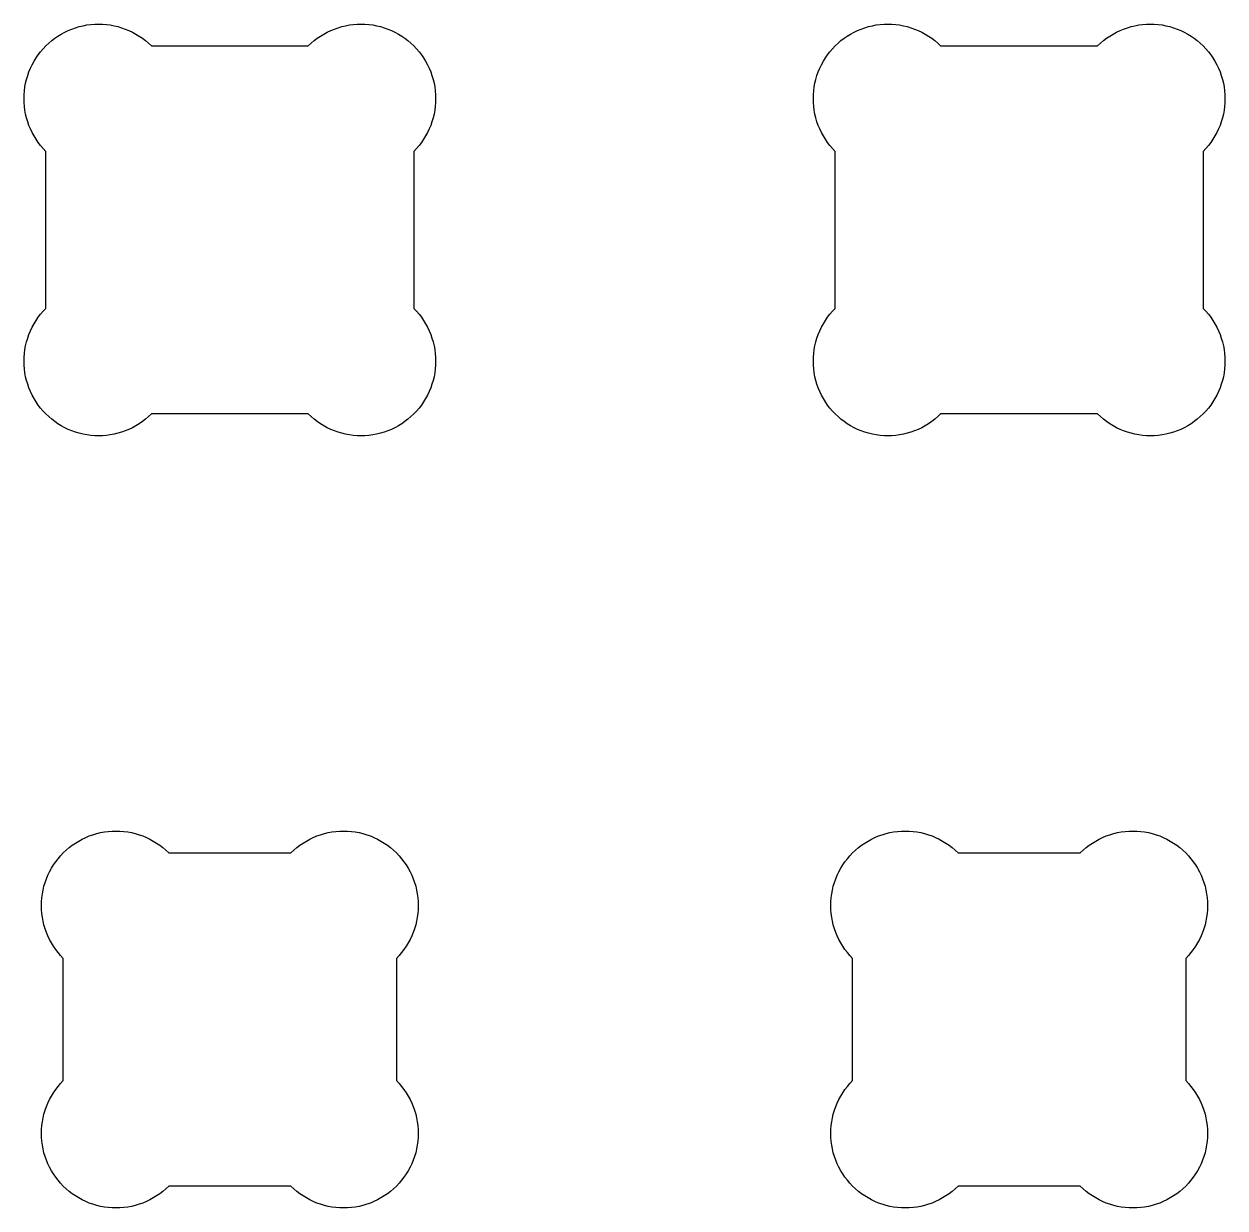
# Model space of a CAD drawing. Header units: metres. Extents: x 0 to 406, y 0 to 165.
# Drawn here: x 52.05 to 100.35, y 74.97 to 122.58 of the extents above; entities that cross this region are included whole.
import ezdxf

# ---------------------------------------------------------------- set-up
doc = ezdxf.new("R2010")
doc.units = ezdxf.units.M

msp = doc.modelspace()

# ---------------------------------------------------------------- linework, layer by layer
for p, q in [((53.5463, 122.177), (53.6843, 122.252)), ((53.6843, 122.252), (53.8261, 122.319)), ((53.8261, 122.319), (53.9712, 122.379)), ((53.9712, 122.379), (54.1193, 122.432)), ((54.1193, 122.432), (54.2699, 122.476)), ((54.2699, 122.476), (54.4226, 122.513)), ((54.4226, 122.513), (54.577, 122.542)), ((54.577, 122.542), (54.7327, 122.562)), ((54.7327, 122.562), (54.8893, 122.575)), ((54.8893, 122.575), (55.0463, 122.579)), ((55.0463, 122.579), (55.2033, 122.575)), ((55.2033, 122.575), (55.3599, 122.562)), ((55.3599, 122.562), (55.5156, 122.542)), ((55.5156, 122.542), (55.6701, 122.513)), ((55.6701, 122.513), (55.8228, 122.476)), ((55.8228, 122.476), (55.9734, 122.432)), ((55.9734, 122.432), (56.1214, 122.379)), ((56.1214, 122.379), (56.2665, 122.319)), ((56.2665, 122.319), (56.4083, 122.252)), ((56.4083, 122.252), (56.5463, 122.177)), ((64.1037, 122.177), (64.2417, 122.252)), ((64.2417, 122.252), (64.3835, 122.319)), ((64.3835, 122.319), (64.5286, 122.379)), ((64.5286, 122.379), (64.6766, 122.432)), ((64.6766, 122.432), (64.8272, 122.476)), ((64.8272, 122.476), (64.9799, 122.513)), ((64.9799, 122.513), (65.1344, 122.542)), ((65.1344, 122.542), (65.2901, 122.562)), ((65.2901, 122.562), (65.4467, 122.575)), ((65.4467, 122.575), (65.6037, 122.579)), ((65.6037, 122.579), (65.7607, 122.575)), ((65.7607, 122.575), (65.9173, 122.562)), ((65.9173, 122.562), (66.073, 122.542)), ((66.073, 122.542), (66.2274, 122.513)), ((66.2274, 122.513), (66.3801, 122.476)), ((66.3801, 122.476), (66.5307, 122.432)), ((66.5307, 122.432), (66.6788, 122.379)), ((66.6788, 122.379), (66.8239, 122.319)), ((66.8239, 122.319), (66.9657, 122.252)), ((66.9657, 122.252), (67.1037, 122.177)), ((85.2963, 122.177), (85.4343, 122.252)), ((85.4343, 122.252), (85.5761, 122.319)), ((85.5761, 122.319), (85.7212, 122.379)), ((85.7212, 122.379), (85.8693, 122.432)), ((85.8693, 122.432), (86.0199, 122.476)), ((86.0199, 122.476), (86.1726, 122.513)), ((86.1726, 122.513), (86.327, 122.542)), ((86.327, 122.542), (86.4827, 122.562)), ((86.4827, 122.562), (86.6393, 122.575)), ((86.6393, 122.575), (86.7963, 122.579)), ((86.7963, 122.579), (86.9533, 122.575)), ((86.9533, 122.575), (87.1099, 122.562)), ((87.1099, 122.562), (87.2656, 122.542)), ((87.2656, 122.542), (87.4201, 122.513)), ((87.4201, 122.513), (87.5728, 122.476)), ((87.5728, 122.476), (87.7234, 122.432)), ((87.7234, 122.432), (87.8714, 122.379)), ((87.8714, 122.379), (88.0165, 122.319)), ((88.0165, 122.319), (88.1583, 122.252)), ((88.1583, 122.252), (88.2963, 122.177)), ((95.8537, 122.177), (95.9917, 122.252)), ((95.9917, 122.252), (96.1335, 122.319)), ((96.1335, 122.319), (96.2786, 122.379)), ((96.2786, 122.379), (96.4266, 122.432)), ((96.4266, 122.432), (96.5772, 122.476)), ((96.5772, 122.476), (96.7299, 122.513)), ((96.7299, 122.513), (96.8844, 122.542)), ((96.8844, 122.542), (97.0401, 122.562)), ((97.0401, 122.562), (97.1967, 122.575)), ((97.1967, 122.575), (97.3537, 122.579)), ((97.3537, 122.579), (97.5107, 122.575)), ((97.5107, 122.575), (97.6673, 122.562)), ((97.6673, 122.562), (97.823, 122.542)), ((97.823, 122.542), (97.9774, 122.513)), ((97.9774, 122.513), (98.1301, 122.476)), ((98.1301, 122.476), (98.2807, 122.432)), ((98.2807, 122.432), (98.4288, 122.379)), ((98.4288, 122.379), (98.5739, 122.319)), ((98.5739, 122.319), (98.7157, 122.252)), ((98.7157, 122.252), (98.8537, 122.177)), ((52.925, 121.7), (53.0389, 121.808)), ((53.0389, 121.808), (53.1584, 121.91)), ((53.1584, 121.91), (53.283, 122.006)), ((53.283, 122.006), (53.4124, 122.095)), ((53.4124, 122.095), (53.5463, 122.177)), ((56.5463, 122.177), (56.6802, 122.095)), ((56.6802, 122.095), (56.8097, 122.006)), ((56.8097, 122.006), (56.9343, 121.91)), ((56.9343, 121.91), (57.0537, 121.808)), ((57.0537, 121.808), (57.1676, 121.7)), ((63.4824, 121.7), (63.5963, 121.808)), ((63.5963, 121.808), (63.7157, 121.91)), ((63.7157, 121.91), (63.8403, 122.006)), ((63.8403, 122.006), (63.9698, 122.095)), ((63.9698, 122.095), (64.1037, 122.177)), ((67.1037, 122.177), (67.2376, 122.095)), ((67.2376, 122.095), (67.367, 122.006)), ((67.367, 122.006), (67.4916, 121.91)), ((67.4916, 121.91), (67.6111, 121.808)), ((67.6111, 121.808), (67.725, 121.7)), ((84.675, 121.7), (84.7889, 121.808)), ((84.7889, 121.808), (84.9084, 121.91)), ((84.9084, 121.91), (85.033, 122.006)), ((85.033, 122.006), (85.1624, 122.095)), ((85.1624, 122.095), (85.2963, 122.177)), ((88.2963, 122.177), (88.4302, 122.095)), ((88.4302, 122.095), (88.5597, 122.006)), ((88.5597, 122.006), (88.6843, 121.91)), ((88.6843, 121.91), (88.8037, 121.808)), ((88.8037, 121.808), (88.9176, 121.7)), ((95.2324, 121.7), (95.3463, 121.808)), ((95.3463, 121.808), (95.4657, 121.91)), ((95.4657, 121.91), (95.5903, 122.006)), ((95.5903, 122.006), (95.7198, 122.095)), ((95.7198, 122.095), (95.8537, 122.177)), ((98.8537, 122.177), (98.9876, 122.095)), ((98.9876, 122.095), (99.117, 122.006)), ((99.117, 122.006), (99.2416, 121.91)), ((99.2416, 121.91), (99.3611, 121.808)), ((99.3611, 121.808), (99.475, 121.7)), ((52.5303, 121.213), (52.6193, 121.342)), ((52.6193, 121.342), (52.7149, 121.467)), ((52.7149, 121.467), (52.8169, 121.586)), ((52.8169, 121.586), (52.925, 121.7)), ((57.1676, 121.7), (63.4824, 121.7)), ((67.725, 121.7), (67.8331, 121.586)), ((67.8331, 121.586), (67.9351, 121.467)), ((67.9351, 121.467), (68.0307, 121.342)), ((68.0307, 121.342), (68.1197, 121.213)), ((84.2803, 121.213), (84.3693, 121.342)), ((84.3693, 121.342), (84.4649, 121.467)), ((84.4649, 121.467), (84.5669, 121.586)), ((84.5669, 121.586), (84.675, 121.7)), ((88.9176, 121.7), (95.2324, 121.7)), ((99.475, 121.7), (99.5831, 121.586)), ((99.5831, 121.586), (99.6851, 121.467)), ((99.6851, 121.467), (99.7807, 121.342)), ((99.7807, 121.342), (99.8697, 121.213)), ((52.2456, 120.654), (52.3057, 120.799)), ((52.3057, 120.799), (52.3733, 120.941)), ((52.3733, 120.941), (52.4482, 121.079)), ((52.4482, 121.079), (52.5303, 121.213)), ((68.1197, 121.213), (68.2018, 121.079)), ((68.2018, 121.079), (68.2767, 120.941)), ((68.2767, 120.941), (68.3443, 120.799)), ((68.3443, 120.799), (68.4044, 120.654)), ((83.9956, 120.654), (84.0557, 120.799)), ((84.0557, 120.799), (84.1233, 120.941)), ((84.1233, 120.941), (84.1982, 121.079)), ((84.1982, 121.079), (84.2803, 121.213)), ((99.8697, 121.213), (99.9518, 121.079)), ((99.9518, 121.079), (100.027, 120.941)), ((100.027, 120.941), (100.094, 120.799)), ((100.094, 120.799), (100.154, 120.654)), ((52.1119, 120.202), (52.1485, 120.355)), ((52.1485, 120.355), (52.1932, 120.506)), ((52.1932, 120.506), (52.2456, 120.654)), ((68.4044, 120.654), (68.4568, 120.506)), ((68.4568, 120.506), (68.5015, 120.355)), ((68.5015, 120.355), (68.5381, 120.202)), ((83.8619, 120.202), (83.8985, 120.355)), ((83.8985, 120.355), (83.9432, 120.506)), ((83.9432, 120.506), (83.9956, 120.654)), ((100.154, 120.654), (100.207, 120.506)), ((100.207, 120.506), (100.251, 120.355)), ((100.251, 120.355), (100.288, 120.202)), ((52.0504, 119.736), (52.0628, 119.892)), ((52.0628, 119.892), (52.0833, 120.048)), ((52.0833, 120.048), (52.1119, 120.202)), ((68.5381, 120.202), (68.5667, 120.048)), ((68.5667, 120.048), (68.5872, 119.892)), ((68.5872, 119.892), (68.5996, 119.736)), ((83.8004, 119.736), (83.8128, 119.892)), ((83.8128, 119.892), (83.8333, 120.048)), ((83.8333, 120.048), (83.8619, 120.202)), ((100.288, 120.202), (100.317, 120.048)), ((100.317, 120.048), (100.337, 119.892)), ((100.337, 119.892), (100.35, 119.736)), ((52.0463, 119.579), (52.0504, 119.736)), ((52.0504, 119.422), (52.0463, 119.579)), ((52.0628, 119.265), (52.0504, 119.422)), ((68.5996, 119.422), (68.5872, 119.265)), ((68.5996, 119.736), (68.6037, 119.579)), ((68.6037, 119.579), (68.5996, 119.422)), ((83.7963, 119.579), (83.8004, 119.736)), ((83.8004, 119.422), (83.7963, 119.579)), ((83.8128, 119.265), (83.8004, 119.422)), ((100.35, 119.422), (100.337, 119.265)), ((100.35, 119.736), (100.354, 119.579)), ((100.354, 119.579), (100.35, 119.422)), ((52.0833, 119.109), (52.0628, 119.265)), ((52.1119, 118.955), (52.0833, 119.109)), ((52.1485, 118.802), (52.1119, 118.955)), ((68.5381, 118.955), (68.5015, 118.802)), ((68.5667, 119.109), (68.5381, 118.955)), ((68.5872, 119.265), (68.5667, 119.109)), ((83.8333, 119.109), (83.8128, 119.265)), ((83.8619, 118.955), (83.8333, 119.109)), ((83.8985, 118.802), (83.8619, 118.955)), ((100.288, 118.955), (100.251, 118.802)), ((100.317, 119.109), (100.288, 118.955)), ((100.337, 119.265), (100.317, 119.109)), ((52.1932, 118.652), (52.1485, 118.802)), ((52.2456, 118.504), (52.1932, 118.652)), ((52.3057, 118.358), (52.2456, 118.504)), ((52.3733, 118.217), (52.3057, 118.358)), ((68.3443, 118.358), (68.2767, 118.217)), ((68.4044, 118.504), (68.3443, 118.358)), ((68.4568, 118.652), (68.4044, 118.504)), ((68.5015, 118.802), (68.4568, 118.652)), ((83.9432, 118.652), (83.8985, 118.802)), ((83.9956, 118.504), (83.9432, 118.652)), ((84.0557, 118.358), (83.9956, 118.504)), ((84.1233, 118.217), (84.0557, 118.358)), ((100.094, 118.358), (100.027, 118.217)), ((100.154, 118.504), (100.094, 118.358)), ((100.207, 118.652), (100.154, 118.504)), ((100.251, 118.802), (100.207, 118.652)), ((52.4482, 118.079), (52.3733, 118.217)), ((52.5303, 117.945), (52.4482, 118.079)), ((52.6193, 117.815), (52.5303, 117.945)), ((68.1197, 117.945), (68.0307, 117.815)), ((68.2018, 118.079), (68.1197, 117.945)), ((68.2767, 118.217), (68.2018, 118.079)), ((84.1982, 118.079), (84.1233, 118.217)), ((84.2803, 117.945), (84.1982, 118.079)), ((84.3693, 117.815), (84.2803, 117.945)), ((99.8697, 117.945), (99.7807, 117.815)), ((99.9518, 118.079), (99.8697, 117.945)), ((100.027, 118.217), (99.9518, 118.079)), ((52.7149, 117.691), (52.6193, 117.815)), ((52.8169, 117.571), (52.7149, 117.691)), ((52.925, 117.457), (52.8169, 117.571)), ((52.925, 111.143), (52.925, 117.457)), ((67.8331, 117.571), (67.725, 117.457)), ((67.725, 117.457), (67.725, 111.143)), ((67.9351, 117.691), (67.8331, 117.571)), ((68.0307, 117.815), (67.9351, 117.691)), ((84.4649, 117.691), (84.3693, 117.815)), ((84.5669, 117.571), (84.4649, 117.691)), ((84.675, 117.457), (84.5669, 117.571)), ((84.675, 111.143), (84.675, 117.457)), ((99.5831, 117.571), (99.475, 117.457)), ((99.475, 117.457), (99.475, 111.143)), ((99.6851, 117.691), (99.5831, 117.571)), ((99.7807, 117.815), (99.6851, 117.691)), ((52.8169, 111.029), (52.925, 111.143)), ((67.725, 111.143), (67.8331, 111.029)), ((84.5669, 111.029), (84.675, 111.143)), ((99.475, 111.143), (99.5831, 111.029)), ((52.4482, 110.521), (52.5303, 110.655)), ((52.5303, 110.655), (52.6193, 110.785)), ((52.6193, 110.785), (52.7149, 110.909)), ((52.7149, 110.909), (52.8169, 111.029)), ((67.8331, 111.029), (67.9351, 110.909)), ((67.9351, 110.909), (68.0307, 110.785)), ((68.0307, 110.785), (68.1197, 110.655)), ((68.1197, 110.655), (68.2018, 110.521)), ((84.1982, 110.521), (84.2803, 110.655)), ((84.2803, 110.655), (84.3693, 110.785)), ((84.3693, 110.785), (84.4649, 110.909)), ((84.4649, 110.909), (84.5669, 111.029)), ((99.5831, 111.029), (99.6851, 110.909)), ((99.6851, 110.909), (99.7807, 110.785)), ((99.7807, 110.785), (99.8697, 110.655)), ((99.8697, 110.655), (99.9518, 110.521)), ((52.2456, 110.096), (52.3057, 110.242)), ((52.3057, 110.242), (52.3733, 110.383)), ((52.3733, 110.383), (52.4482, 110.521)), ((68.2018, 110.521), (68.2767, 110.383)), ((68.2767, 110.383), (68.3443, 110.242)), ((68.3443, 110.242), (68.4044, 110.096)), ((83.9956, 110.096), (84.0557, 110.242)), ((84.0557, 110.242), (84.1233, 110.383)), ((84.1233, 110.383), (84.1982, 110.521)), ((99.9518, 110.521), (100.027, 110.383)), ((100.027, 110.383), (100.094, 110.242)), ((100.094, 110.242), (100.154, 110.096)), ((52.1119, 109.645), (52.1485, 109.798)), ((52.1485, 109.798), (52.1932, 109.948)), ((52.1932, 109.948), (52.2456, 110.096)), ((68.4044, 110.096), (68.4568, 109.948)), ((68.4568, 109.948), (68.5015, 109.798)), ((68.5015, 109.798), (68.5381, 109.645)), ((83.8619, 109.645), (83.8985, 109.798)), ((83.8985, 109.798), (83.9432, 109.948)), ((83.9432, 109.948), (83.9956, 110.096)), ((100.154, 110.096), (100.207, 109.948)), ((100.207, 109.948), (100.251, 109.798)), ((100.251, 109.798), (100.288, 109.645)), ((52.0463, 109.021), (52.0504, 109.178)), ((52.0504, 109.178), (52.0628, 109.335)), ((52.0628, 109.335), (52.0833, 109.491)), ((52.0833, 109.491), (52.1119, 109.645)), ((68.5381, 109.645), (68.5667, 109.491)), ((68.5667, 109.491), (68.5872, 109.335)), ((68.5872, 109.335), (68.5996, 109.178)), ((68.5996, 109.178), (68.6037, 109.021)), ((83.7963, 109.021), (83.8004, 109.178)), ((83.8004, 109.178), (83.8128, 109.335)), ((83.8128, 109.335), (83.8333, 109.491)), ((83.8333, 109.491), (83.8619, 109.645)), ((100.288, 109.645), (100.317, 109.491)), ((100.317, 109.491), (100.337, 109.335)), ((100.337, 109.335), (100.35, 109.178)), ((100.35, 109.178), (100.354, 109.021)), ((52.0504, 108.864), (52.0463, 109.021)), ((52.0628, 108.708), (52.0504, 108.864)), ((52.0833, 108.552), (52.0628, 108.708)), ((68.5872, 108.708), (68.5667, 108.552)), ((68.5996, 108.864), (68.5872, 108.708)), ((68.6037, 109.021), (68.5996, 108.864)), ((83.8004, 108.864), (83.7963, 109.021)), ((83.8128, 108.708), (83.8004, 108.864)), ((83.8333, 108.552), (83.8128, 108.708)), ((100.337, 108.708), (100.317, 108.552)), ((100.35, 108.864), (100.337, 108.708)), ((100.354, 109.021), (100.35, 108.864)), ((52.1119, 108.398), (52.0833, 108.552)), ((52.1485, 108.245), (52.1119, 108.398)), ((52.1932, 108.094), (52.1485, 108.245)), ((68.5015, 108.245), (68.4568, 108.094)), ((68.5381, 108.398), (68.5015, 108.245)), ((68.5667, 108.552), (68.5381, 108.398)), ((83.8619, 108.398), (83.8333, 108.552)), ((83.8985, 108.245), (83.8619, 108.398)), ((83.9432, 108.094), (83.8985, 108.245)), ((100.251, 108.245), (100.207, 108.094)), ((100.288, 108.398), (100.251, 108.245)), ((100.317, 108.552), (100.288, 108.398)), ((52.2456, 107.946), (52.1932, 108.094)), ((52.3057, 107.801), (52.2456, 107.946)), ((52.3733, 107.659), (52.3057, 107.801)), ((68.3443, 107.801), (68.2767, 107.659)), ((68.4044, 107.946), (68.3443, 107.801)), ((68.4568, 108.094), (68.4044, 107.946)), ((83.9956, 107.946), (83.9432, 108.094)), ((84.0557, 107.801), (83.9956, 107.946)), ((84.1233, 107.659), (84.0557, 107.801)), ((100.094, 107.801), (100.027, 107.659)), ((100.154, 107.946), (100.094, 107.801)), ((100.207, 108.094), (100.154, 107.946)), ((52.4482, 107.521), (52.3733, 107.659)), ((52.5303, 107.387), (52.4482, 107.521)), ((52.6193, 107.258), (52.5303, 107.387)), ((52.7149, 107.133), (52.6193, 107.258)), ((68.0307, 107.258), (67.9351, 107.133)), ((68.1197, 107.387), (68.0307, 107.258)), ((68.2018, 107.521), (68.1197, 107.387)), ((68.2767, 107.659), (68.2018, 107.521)), ((84.1982, 107.521), (84.1233, 107.659)), ((84.2803, 107.387), (84.1982, 107.521)), ((84.3693, 107.258), (84.2803, 107.387)), ((84.4649, 107.133), (84.3693, 107.258)), ((99.7807, 107.258), (99.6851, 107.133)), ((99.8697, 107.387), (99.7807, 107.258)), ((99.9518, 107.521), (99.8697, 107.387)), ((100.027, 107.659), (99.9518, 107.521)), ((52.8169, 107.014), (52.7149, 107.133)), ((52.925, 106.9), (52.8169, 107.014)), ((53.0389, 106.792), (52.925, 106.9)), ((53.1584, 106.69), (53.0389, 106.792)), ((57.0537, 106.792), (56.9343, 106.69)), ((57.1676, 106.9), (57.0537, 106.792)), ((63.4824, 106.9), (57.1676, 106.9)), ((63.5963, 106.792), (63.4824, 106.9)), ((63.7157, 106.69), (63.5963, 106.792)), ((67.6111, 106.792), (67.4916, 106.69)), ((67.725, 106.9), (67.6111, 106.792)), ((67.8331, 107.014), (67.725, 106.9)), ((67.9351, 107.133), (67.8331, 107.014)), ((84.5669, 107.014), (84.4649, 107.133)), ((84.675, 106.9), (84.5669, 107.014)), ((84.7889, 106.792), (84.675, 106.9)), ((84.9084, 106.69), (84.7889, 106.792)), ((88.8037, 106.792), (88.6843, 106.69)), ((88.9176, 106.9), (88.8037, 106.792)), ((95.2324, 106.9), (88.9176, 106.9)), ((95.3463, 106.792), (95.2324, 106.9)), ((95.4657, 106.69), (95.3463, 106.792)), ((99.3611, 106.792), (99.2416, 106.69)), ((99.475, 106.9), (99.3611, 106.792)), ((99.5831, 107.014), (99.475, 106.9)), ((99.6851, 107.133), (99.5831, 107.014)), ((53.283, 106.594), (53.1584, 106.69)), ((53.4124, 106.505), (53.283, 106.594)), ((53.5463, 106.423), (53.4124, 106.505)), ((53.6843, 106.348), (53.5463, 106.423)), ((53.8261, 106.281), (53.6843, 106.348)), ((53.9712, 106.221), (53.8261, 106.281)), ((56.2665, 106.281), (56.1214, 106.221)), ((56.4083, 106.348), (56.2665, 106.281)), ((56.5463, 106.423), (56.4083, 106.348)), ((56.6802, 106.505), (56.5463, 106.423)), ((56.8097, 106.594), (56.6802, 106.505)), ((56.9343, 106.69), (56.8097, 106.594)), ((63.8403, 106.594), (63.7157, 106.69)), ((63.9698, 106.505), (63.8403, 106.594)), ((64.1037, 106.423), (63.9698, 106.505)), ((64.2417, 106.348), (64.1037, 106.423)), ((64.3835, 106.281), (64.2417, 106.348)), ((64.5286, 106.221), (64.3835, 106.281)), ((66.8239, 106.281), (66.6788, 106.221)), ((66.9657, 106.348), (66.8239, 106.281)), ((67.1037, 106.423), (66.9657, 106.348)), ((67.2376, 106.505), (67.1037, 106.423)), ((67.367, 106.594), (67.2376, 106.505)), ((67.4916, 106.69), (67.367, 106.594)), ((85.033, 106.594), (84.9084, 106.69)), ((85.1624, 106.505), (85.033, 106.594)), ((85.2963, 106.423), (85.1624, 106.505)), ((85.4343, 106.348), (85.2963, 106.423)), ((85.5761, 106.281), (85.4343, 106.348)), ((85.7212, 106.221), (85.5761, 106.281)), ((88.0165, 106.281), (87.8714, 106.221)), ((88.1583, 106.348), (88.0165, 106.281)), ((88.2963, 106.423), (88.1583, 106.348)), ((88.4302, 106.505), (88.2963, 106.423)), ((88.5597, 106.594), (88.4302, 106.505)), ((88.6843, 106.69), (88.5597, 106.594)), ((95.5903, 106.594), (95.4657, 106.69)), ((95.7198, 106.505), (95.5903, 106.594)), ((95.8537, 106.423), (95.7198, 106.505)), ((95.9917, 106.348), (95.8537, 106.423)), ((96.1335, 106.281), (95.9917, 106.348)), ((96.2786, 106.221), (96.1335, 106.281)), ((98.5739, 106.281), (98.4288, 106.221)), ((98.7157, 106.348), (98.5739, 106.281)), ((98.8537, 106.423), (98.7157, 106.348)), ((98.9876, 106.505), (98.8537, 106.423)), ((99.117, 106.594), (98.9876, 106.505)), ((99.2416, 106.69), (99.117, 106.594)), ((54.1193, 106.168), (53.9712, 106.221)), ((54.2699, 106.124), (54.1193, 106.168)), ((54.4226, 106.087), (54.2699, 106.124)), ((54.577, 106.058), (54.4226, 106.087)), ((54.7327, 106.038), (54.577, 106.058)), ((54.8893, 106.025), (54.7327, 106.038)), ((55.0463, 106.021), (54.8893, 106.025)), ((55.2033, 106.025), (55.0463, 106.021)), ((55.3599, 106.038), (55.2033, 106.025)), ((55.5156, 106.058), (55.3599, 106.038)), ((55.6701, 106.087), (55.5156, 106.058)), ((55.8228, 106.124), (55.6701, 106.087)), ((55.9734, 106.168), (55.8228, 106.124)), ((56.1214, 106.221), (55.9734, 106.168)), ((64.6766, 106.168), (64.5286, 106.221)), ((64.8272, 106.124), (64.6766, 106.168)), ((64.9799, 106.087), (64.8272, 106.124)), ((65.1344, 106.058), (64.9799, 106.087)), ((65.2901, 106.038), (65.1344, 106.058)), ((65.4467, 106.025), (65.2901, 106.038)), ((65.6037, 106.021), (65.4467, 106.025)), ((65.7607, 106.025), (65.6037, 106.021)), ((65.9173, 106.038), (65.7607, 106.025)), ((66.073, 106.058), (65.9173, 106.038)), ((66.2274, 106.087), (66.073, 106.058)), ((66.3801, 106.124), (66.2274, 106.087)), ((66.5307, 106.168), (66.3801, 106.124)), ((66.6788, 106.221), (66.5307, 106.168)), ((85.8693, 106.168), (85.7212, 106.221)), ((86.0199, 106.124), (85.8693, 106.168)), ((86.1726, 106.087), (86.0199, 106.124)), ((86.327, 106.058), (86.1726, 106.087)), ((86.4827, 106.038), (86.327, 106.058)), ((86.6393, 106.025), (86.4827, 106.038)), ((86.7963, 106.021), (86.6393, 106.025)), ((86.9533, 106.025), (86.7963, 106.021)), ((87.1099, 106.038), (86.9533, 106.025)), ((87.2656, 106.058), (87.1099, 106.038)), ((87.4201, 106.087), (87.2656, 106.058)), ((87.5728, 106.124), (87.4201, 106.087)), ((87.7234, 106.168), (87.5728, 106.124)), ((87.8714, 106.221), (87.7234, 106.168)), ((96.4266, 106.168), (96.2786, 106.221)), ((96.5772, 106.124), (96.4266, 106.168)), ((96.7299, 106.087), (96.5772, 106.124)), ((96.8844, 106.058), (96.7299, 106.087)), ((97.0401, 106.038), (96.8844, 106.058)), ((97.1967, 106.025), (97.0401, 106.038)), ((97.3537, 106.021), (97.1967, 106.025)), ((97.5107, 106.025), (97.3537, 106.021)), ((97.6673, 106.038), (97.5107, 106.025)), ((97.823, 106.058), (97.6673, 106.038)), ((97.9774, 106.087), (97.823, 106.058)), ((98.1301, 106.124), (97.9774, 106.087)), ((98.2807, 106.168), (98.1301, 106.124)), ((98.4288, 106.221), (98.2807, 106.168)), ((54.3843, 89.8017), (54.5261, 89.8693)), ((54.5261, 89.8693), (54.6712, 89.9294)), ((54.6712, 89.9294), (54.8193, 89.9818)), ((54.8193, 89.9818), (54.9699, 90.0265)), ((54.9699, 90.0265), (55.1226, 90.0631)), ((55.1226, 90.0631), (55.277, 90.0917)), ((55.277, 90.0917), (55.4327, 90.1122)), ((55.4327, 90.1122), (55.5893, 90.1246)), ((55.5893, 90.1246), (55.7463, 90.1287)), ((55.7463, 90.1287), (55.9033, 90.1246)), ((55.9033, 90.1246), (56.0599, 90.1122)), ((56.0599, 90.1122), (56.2156, 90.0917)), ((56.2156, 90.0917), (56.3701, 90.0631)), ((56.3701, 90.0631), (56.5228, 90.0265)), ((56.5228, 90.0265), (56.6734, 89.9818)), ((56.6734, 89.9818), (56.8214, 89.9294)), ((56.8214, 89.9294), (56.9665, 89.8693)), ((56.9665, 89.8693), (57.1083, 89.8017)), ((63.5417, 89.8017), (63.6835, 89.8693)), ((63.6835, 89.8693), (63.8286, 89.9294)), ((63.8286, 89.9294), (63.9766, 89.9818)), ((63.9766, 89.9818), (64.1272, 90.0265)), ((64.1272, 90.0265), (64.2799, 90.0631)), ((64.2799, 90.0631), (64.4344, 90.0917)), ((64.4344, 90.0917), (64.5901, 90.1122)), ((64.5901, 90.1122), (64.7467, 90.1246)), ((64.7467, 90.1246), (64.9037, 90.1287)), ((64.9037, 90.1287), (65.0607, 90.1246)), ((65.0607, 90.1246), (65.2173, 90.1122)), ((65.2173, 90.1122), (65.373, 90.0917)), ((65.373, 90.0917), (65.5274, 90.0631)), ((65.5274, 90.0631), (65.6801, 90.0265)), ((65.6801, 90.0265), (65.8307, 89.9818)), ((65.8307, 89.9818), (65.9788, 89.9294)), ((65.9788, 89.9294), (66.1239, 89.8693)), ((66.1239, 89.8693), (66.2657, 89.8017)), ((86.1343, 89.8017), (86.2761, 89.8693)), ((86.2761, 89.8693), (86.4212, 89.9294)), ((86.4212, 89.9294), (86.5693, 89.9818)), ((86.5693, 89.9818), (86.7199, 90.0265)), ((86.7199, 90.0265), (86.8726, 90.0631)), ((86.8726, 90.0631), (87.027, 90.0917)), ((87.027, 90.0917), (87.1827, 90.1122)), ((87.1827, 90.1122), (87.3393, 90.1246)), ((87.3393, 90.1246), (87.4963, 90.1287)), ((87.4963, 90.1287), (87.6533, 90.1246)), ((87.6533, 90.1246), (87.8099, 90.1122)), ((87.8099, 90.1122), (87.9656, 90.0917)), ((87.9656, 90.0917), (88.1201, 90.0631)), ((88.1201, 90.0631), (88.2728, 90.0265)), ((88.2728, 90.0265), (88.4234, 89.9818)), ((88.4234, 89.9818), (88.5714, 89.9294)), ((88.5714, 89.9294), (88.7165, 89.8693)), ((88.7165, 89.8693), (88.8583, 89.8017)), ((95.2917, 89.8017), (95.4335, 89.8693)), ((95.4335, 89.8693), (95.5786, 89.9294)), ((95.5786, 89.9294), (95.7266, 89.9818)), ((95.7266, 89.9818), (95.8772, 90.0265)), ((95.8772, 90.0265), (96.0299, 90.0631)), ((96.0299, 90.0631), (96.1844, 90.0917)), ((96.1844, 90.0917), (96.3401, 90.1122)), ((96.3401, 90.1122), (96.4967, 90.1246)), ((96.4967, 90.1246), (96.6537, 90.1287)), ((96.6537, 90.1287), (96.8107, 90.1246)), ((96.8107, 90.1246), (96.9673, 90.1122)), ((96.9673, 90.1122), (97.123, 90.0917)), ((97.123, 90.0917), (97.2774, 90.0631)), ((97.2774, 90.0631), (97.4301, 90.0265)), ((97.4301, 90.0265), (97.5807, 89.9818)), ((97.5807, 89.9818), (97.7288, 89.9294)), ((97.7288, 89.9294), (97.8739, 89.8693)), ((97.8739, 89.8693), (98.0157, 89.8017)), ((53.7389, 89.3581), (53.8584, 89.4601)), ((53.8584, 89.4601), (53.983, 89.5557)), ((53.983, 89.5557), (54.1124, 89.6447)), ((54.1124, 89.6447), (54.2463, 89.7268)), ((54.2463, 89.7268), (54.3843, 89.8017)), ((57.1083, 89.8017), (57.2463, 89.7268)), ((57.2463, 89.7268), (57.3802, 89.6447)), ((57.3802, 89.6447), (57.5097, 89.5557)), ((57.5097, 89.5557), (57.6343, 89.4601)), ((57.6343, 89.4601), (57.7537, 89.3581)), ((62.8963, 89.3581), (63.0157, 89.4601)), ((63.0157, 89.4601), (63.1403, 89.5557)), ((63.1403, 89.5557), (63.2698, 89.6447)), ((63.2698, 89.6447), (63.4037, 89.7268)), ((63.4037, 89.7268), (63.5417, 89.8017)), ((66.2657, 89.8017), (66.4037, 89.7268)), ((66.4037, 89.7268), (66.5376, 89.6447)), ((66.5376, 89.6447), (66.667, 89.5557)), ((66.667, 89.5557), (66.7916, 89.4601)), ((66.7916, 89.4601), (66.9111, 89.3581)), ((85.4889, 89.3581), (85.6084, 89.4601)), ((85.6084, 89.4601), (85.733, 89.5557)), ((85.733, 89.5557), (85.8624, 89.6447)), ((85.8624, 89.6447), (85.9963, 89.7268)), ((85.9963, 89.7268), (86.1343, 89.8017)), ((88.8583, 89.8017), (88.9963, 89.7268)), ((88.9963, 89.7268), (89.1302, 89.6447)), ((89.1302, 89.6447), (89.2597, 89.5557)), ((89.2597, 89.5557), (89.3843, 89.4601)), ((89.3843, 89.4601), (89.5037, 89.3581)), ((94.6463, 89.3581), (94.7657, 89.4601)), ((94.7657, 89.4601), (94.8903, 89.5557)), ((94.8903, 89.5557), (95.0198, 89.6447)), ((95.0198, 89.6447), (95.1537, 89.7268)), ((95.1537, 89.7268), (95.2917, 89.8017)), ((98.0157, 89.8017), (98.1537, 89.7268)), ((98.1537, 89.7268), (98.2876, 89.6447)), ((98.2876, 89.6447), (98.417, 89.5557)), ((98.417, 89.5557), (98.5416, 89.4601)), ((98.5416, 89.4601), (98.6611, 89.3581)), ((53.2303, 88.7626), (53.3193, 88.892)), ((53.3193, 88.892), (53.4149, 89.0166)), ((53.4149, 89.0166), (53.5169, 89.1361)), ((53.5169, 89.1361), (53.625, 89.25)), ((53.625, 89.25), (53.7389, 89.3581)), ((57.7537, 89.3581), (57.8676, 89.25)), ((57.8676, 89.25), (62.7824, 89.25)), ((62.7824, 89.25), (62.8963, 89.3581)), ((66.9111, 89.3581), (67.025, 89.25)), ((67.025, 89.25), (67.1331, 89.1361)), ((67.1331, 89.1361), (67.2351, 89.0166)), ((67.2351, 89.0166), (67.3307, 88.892)), ((67.3307, 88.892), (67.4197, 88.7626)), ((84.9803, 88.7626), (85.0693, 88.892)), ((85.0693, 88.892), (85.1649, 89.0166)), ((85.1649, 89.0166), (85.2669, 89.1361)), ((85.2669, 89.1361), (85.375, 89.25)), ((85.375, 89.25), (85.4889, 89.3581)), ((89.5037, 89.3581), (89.6176, 89.25)), ((89.6176, 89.25), (94.5324, 89.25)), ((94.5324, 89.25), (94.6463, 89.3581)), ((98.6611, 89.3581), (98.775, 89.25)), ((98.775, 89.25), (98.8831, 89.1361)), ((98.8831, 89.1361), (98.9851, 89.0166)), ((98.9851, 89.0166), (99.0807, 88.892)), ((99.0807, 88.892), (99.1697, 88.7626)), ((53.0057, 88.3489), (53.0733, 88.4907)), ((53.0733, 88.4907), (53.1482, 88.6287)), ((53.1482, 88.6287), (53.2303, 88.7626)), ((67.4197, 88.7626), (67.5018, 88.6287)), ((67.5018, 88.6287), (67.5767, 88.4907)), ((67.5767, 88.4907), (67.6443, 88.3489)), ((84.7557, 88.3489), (84.8233, 88.4907)), ((84.8233, 88.4907), (84.8982, 88.6287)), ((84.8982, 88.6287), (84.9803, 88.7626)), ((99.1697, 88.7626), (99.2518, 88.6287)), ((99.2518, 88.6287), (99.3267, 88.4907)), ((99.3267, 88.4907), (99.3943, 88.3489)), ((52.8485, 87.9051), (52.8932, 88.0557)), ((52.8932, 88.0557), (52.9456, 88.2038)), ((52.9456, 88.2038), (53.0057, 88.3489)), ((67.6443, 88.3489), (67.7044, 88.2038)), ((67.7044, 88.2038), (67.7568, 88.0557)), ((67.7568, 88.0557), (67.8015, 87.9051)), ((84.5985, 87.9051), (84.6432, 88.0557)), ((84.6432, 88.0557), (84.6956, 88.2038)), ((84.6956, 88.2038), (84.7557, 88.3489)), ((99.3943, 88.3489), (99.4544, 88.2038)), ((99.4544, 88.2038), (99.5068, 88.0557)), ((99.5068, 88.0557), (99.5515, 87.9051)), ((52.7504, 87.2857), (52.7628, 87.4423)), ((52.7628, 87.4423), (52.7833, 87.598)), ((52.7833, 87.598), (52.8119, 87.7524)), ((52.8119, 87.7524), (52.8485, 87.9051)), ((67.8015, 87.9051), (67.8381, 87.7524)), ((67.8381, 87.7524), (67.8667, 87.598)), ((67.8667, 87.598), (67.8872, 87.4423)), ((67.8872, 87.4423), (67.8996, 87.2857)), ((84.5004, 87.2857), (84.5128, 87.4423)), ((84.5128, 87.4423), (84.5333, 87.598)), ((84.5333, 87.598), (84.5619, 87.7524)), ((84.5619, 87.7524), (84.5985, 87.9051)), ((99.5515, 87.9051), (99.5881, 87.7524)), ((99.5881, 87.7524), (99.6167, 87.598)), ((99.6167, 87.598), (99.6372, 87.4423)), ((99.6372, 87.4423), (99.6496, 87.2857)), ((52.7463, 87.1287), (52.7504, 87.2857)), ((52.7504, 86.9717), (52.7463, 87.1287)), ((52.7628, 86.8151), (52.7504, 86.9717)), ((67.8996, 86.9717), (67.8872, 86.8151)), ((67.8996, 87.2857), (67.9037, 87.1287)), ((67.9037, 87.1287), (67.8996, 86.9717)), ((84.4963, 87.1287), (84.5004, 87.2857)), ((84.5004, 86.9717), (84.4963, 87.1287)), ((84.5128, 86.8151), (84.5004, 86.9717)), ((99.6496, 86.9717), (99.6372, 86.8151)), ((99.6496, 87.2857), (99.6537, 87.1287)), ((99.6537, 87.1287), (99.6496, 86.9717)), ((52.7833, 86.6594), (52.7628, 86.8151)), ((52.8119, 86.5049), (52.7833, 86.6594)), ((52.8485, 86.3522), (52.8119, 86.5049)), ((67.8381, 86.5049), (67.8015, 86.3522)), ((67.8667, 86.6594), (67.8381, 86.5049)), ((67.8872, 86.8151), (67.8667, 86.6594)), ((84.5333, 86.6594), (84.5128, 86.8151)), ((84.5619, 86.5049), (84.5333, 86.6594)), ((84.5985, 86.3522), (84.5619, 86.5049)), ((99.5881, 86.5049), (99.5515, 86.3522)), ((99.6167, 86.6594), (99.5881, 86.5049)), ((99.6372, 86.8151), (99.6167, 86.6594)), ((52.8932, 86.2016), (52.8485, 86.3522)), ((52.9456, 86.0536), (52.8932, 86.2016)), ((53.0057, 85.9085), (52.9456, 86.0536)), ((67.7044, 86.0536), (67.6443, 85.9085)), ((67.7568, 86.2016), (67.7044, 86.0536)), ((67.8015, 86.3522), (67.7568, 86.2016)), ((84.6432, 86.2016), (84.5985, 86.3522)), ((84.6956, 86.0536), (84.6432, 86.2016)), ((84.7557, 85.9085), (84.6956, 86.0536)), ((99.4544, 86.0536), (99.3943, 85.9085)), ((99.5068, 86.2016), (99.4544, 86.0536)), ((99.5515, 86.3522), (99.5068, 86.2016)), ((53.0733, 85.7667), (53.0057, 85.9085)), ((53.1482, 85.6287), (53.0733, 85.7667)), ((53.2303, 85.4948), (53.1482, 85.6287)), ((67.5018, 85.6287), (67.4197, 85.4948)), ((67.5767, 85.7667), (67.5018, 85.6287)), ((67.6443, 85.9085), (67.5767, 85.7667)), ((84.8233, 85.7667), (84.7557, 85.9085)), ((84.8982, 85.6287), (84.8233, 85.7667)), ((84.9803, 85.4948), (84.8982, 85.6287)), ((99.2518, 85.6287), (99.1697, 85.4948)), ((99.3267, 85.7667), (99.2518, 85.6287)), ((99.3943, 85.9085), (99.3267, 85.7667)), ((53.3193, 85.3653), (53.2303, 85.4948)), ((53.4149, 85.2407), (53.3193, 85.3653)), ((53.5169, 85.1213), (53.4149, 85.2407)), ((53.625, 85.0074), (53.5169, 85.1213)), ((67.1331, 85.1213), (67.025, 85.0074)), ((67.2351, 85.2407), (67.1331, 85.1213)), ((67.3307, 85.3653), (67.2351, 85.2407)), ((67.4197, 85.4948), (67.3307, 85.3653)), ((85.0693, 85.3653), (84.9803, 85.4948)), ((85.1649, 85.2407), (85.0693, 85.3653)), ((85.2669, 85.1213), (85.1649, 85.2407)), ((85.375, 85.0074), (85.2669, 85.1213)), ((98.8831, 85.1213), (98.775, 85.0074)), ((98.9851, 85.2407), (98.8831, 85.1213)), ((99.0807, 85.3653), (98.9851, 85.2407)), ((99.1697, 85.4948), (99.0807, 85.3653)), ((53.625, 80.0926), (53.625, 85.0074)), ((67.025, 85.0074), (67.025, 80.0926)), ((85.375, 80.0926), (85.375, 85.0074)), ((98.775, 85.0074), (98.775, 80.0926)), ((53.2303, 79.6052), (53.3193, 79.7347)), ((53.3193, 79.7347), (53.4149, 79.8593)), ((53.4149, 79.8593), (53.5169, 79.9787)), ((53.5169, 79.9787), (53.625, 80.0926)), ((67.025, 80.0926), (67.1331, 79.9787)), ((67.1331, 79.9787), (67.2351, 79.8593)), ((67.2351, 79.8593), (67.3307, 79.7347)), ((67.3307, 79.7347), (67.4197, 79.6052)), ((84.9803, 79.6052), (85.0693, 79.7347)), ((85.0693, 79.7347), (85.1649, 79.8593)), ((85.1649, 79.8593), (85.2669, 79.9787)), ((85.2669, 79.9787), (85.375, 80.0926)), ((98.775, 80.0926), (98.8831, 79.9787)), ((98.8831, 79.9787), (98.9851, 79.8593)), ((98.9851, 79.8593), (99.0807, 79.7347)), ((99.0807, 79.7347), (99.1697, 79.6052)), ((53.0057, 79.1915), (53.0733, 79.3333)), ((53.0733, 79.3333), (53.1482, 79.4713)), ((53.1482, 79.4713), (53.2303, 79.6052)), ((67.4197, 79.6052), (67.5018, 79.4713)), ((67.5018, 79.4713), (67.5767, 79.3333)), ((67.5767, 79.3333), (67.6443, 79.1915)), ((84.7557, 79.1915), (84.8233, 79.3333)), ((84.8233, 79.3333), (84.8982, 79.4713)), ((84.8982, 79.4713), (84.9803, 79.6052)), ((99.1697, 79.6052), (99.2518, 79.4713)), ((99.2518, 79.4713), (99.3267, 79.3333)), ((99.3267, 79.3333), (99.3943, 79.1915)), ((52.8119, 78.5951), (52.8485, 78.7478)), ((52.8485, 78.7478), (52.8932, 78.8984)), ((52.8932, 78.8984), (52.9456, 79.0464)), ((52.9456, 79.0464), (53.0057, 79.1915)), ((67.6443, 79.1915), (67.7044, 79.0464)), ((67.7044, 79.0464), (67.7568, 78.8984)), ((67.7568, 78.8984), (67.8015, 78.7478)), ((67.8015, 78.7478), (67.8381, 78.5951)), ((84.5619, 78.5951), (84.5985, 78.7478)), ((84.5985, 78.7478), (84.6432, 78.8984)), ((84.6432, 78.8984), (84.6956, 79.0464)), ((84.6956, 79.0464), (84.7557, 79.1915)), ((99.3943, 79.1915), (99.4544, 79.0464)), ((99.4544, 79.0464), (99.5068, 78.8984)), ((99.5068, 78.8984), (99.5515, 78.7478)), ((99.5515, 78.7478), (99.5881, 78.5951)), ((52.7504, 78.1283), (52.7628, 78.2849)), ((52.7628, 78.2849), (52.7833, 78.4406)), ((52.7833, 78.4406), (52.8119, 78.5951)), ((67.8381, 78.5951), (67.8667, 78.4406)), ((67.8667, 78.4406), (67.8872, 78.2849)), ((67.8872, 78.2849), (67.8996, 78.1283)), ((84.5004, 78.1283), (84.5128, 78.2849)), ((84.5128, 78.2849), (84.5333, 78.4406)), ((84.5333, 78.4406), (84.5619, 78.5951)), ((99.5881, 78.5951), (99.6167, 78.4406)), ((99.6167, 78.4406), (99.6372, 78.2849)), ((99.6372, 78.2849), (99.6496, 78.1283)), ((52.7463, 77.9713), (52.7504, 78.1283)), ((52.7504, 77.8143), (52.7463, 77.9713)), ((52.7628, 77.6577), (52.7504, 77.8143)), ((67.8996, 77.8143), (67.8872, 77.6577)), ((67.8996, 78.1283), (67.9037, 77.9713)), ((67.9037, 77.9713), (67.8996, 77.8143)), ((84.4963, 77.9713), (84.5004, 78.1283)), ((84.5004, 77.8143), (84.4963, 77.9713)), ((84.5128, 77.6577), (84.5004, 77.8143)), ((99.6496, 77.8143), (99.6372, 77.6577)), ((99.6496, 78.1283), (99.6537, 77.9713)), ((99.6537, 77.9713), (99.6496, 77.8143)), ((52.7833, 77.502), (52.7628, 77.6577)), ((52.8119, 77.3476), (52.7833, 77.502)), ((52.8485, 77.1949), (52.8119, 77.3476)), ((67.8381, 77.3476), (67.8015, 77.1949)), ((67.8667, 77.502), (67.8381, 77.3476)), ((67.8872, 77.6577), (67.8667, 77.502)), ((84.5333, 77.502), (84.5128, 77.6577)), ((84.5619, 77.3476), (84.5333, 77.502)), ((84.5985, 77.1949), (84.5619, 77.3476)), ((99.5881, 77.3476), (99.5515, 77.1949)), ((99.6167, 77.502), (99.5881, 77.3476)), ((99.6372, 77.6577), (99.6167, 77.502)), ((52.8932, 77.0443), (52.8485, 77.1949)), ((52.9456, 76.8962), (52.8932, 77.0443)), ((53.0057, 76.7511), (52.9456, 76.8962)), ((67.7044, 76.8962), (67.6443, 76.7511)), ((67.7568, 77.0443), (67.7044, 76.8962)), ((67.8015, 77.1949), (67.7568, 77.0443)), ((84.6432, 77.0443), (84.5985, 77.1949)), ((84.6956, 76.8962), (84.6432, 77.0443)), ((84.7557, 76.7511), (84.6956, 76.8962)), ((99.4544, 76.8962), (99.3943, 76.7511)), ((99.5068, 77.0443), (99.4544, 76.8962)), ((99.5515, 77.1949), (99.5068, 77.0443)), ((53.0733, 76.6093), (53.0057, 76.7511)), ((53.1482, 76.4713), (53.0733, 76.6093)), ((53.2303, 76.3374), (53.1482, 76.4713)), ((53.3193, 76.208), (53.2303, 76.3374)), ((67.4197, 76.3374), (67.3307, 76.208)), ((67.5018, 76.4713), (67.4197, 76.3374)), ((67.5767, 76.6093), (67.5018, 76.4713)), ((67.6443, 76.7511), (67.5767, 76.6093)), ((84.8233, 76.6093), (84.7557, 76.7511)), ((84.8982, 76.4713), (84.8233, 76.6093)), ((84.9803, 76.3374), (84.8982, 76.4713)), ((85.0693, 76.208), (84.9803, 76.3374)), ((99.1697, 76.3374), (99.0807, 76.208)), ((99.2518, 76.4713), (99.1697, 76.3374)), ((99.3267, 76.6093), (99.2518, 76.4713)), ((99.3943, 76.7511), (99.3267, 76.6093)), ((53.4149, 76.0834), (53.3193, 76.208)), ((53.5169, 75.9639), (53.4149, 76.0834)), ((53.625, 75.85), (53.5169, 75.9639)), ((53.7389, 75.7419), (53.625, 75.85)), ((57.8676, 75.85), (57.7537, 75.7419)), ((62.7824, 75.85), (57.8676, 75.85)), ((62.8963, 75.7419), (62.7824, 75.85)), ((67.025, 75.85), (66.9111, 75.7419)), ((67.1331, 75.9639), (67.025, 75.85)), ((67.2351, 76.0834), (67.1331, 75.9639)), ((67.3307, 76.208), (67.2351, 76.0834)), ((85.1649, 76.0834), (85.0693, 76.208)), ((85.2669, 75.9639), (85.1649, 76.0834)), ((85.375, 75.85), (85.2669, 75.9639)), ((85.4889, 75.7419), (85.375, 75.85)), ((89.6176, 75.85), (89.5037, 75.7419)), ((94.5324, 75.85), (89.6176, 75.85)), ((94.6463, 75.7419), (94.5324, 75.85)), ((98.775, 75.85), (98.6611, 75.7419)), ((98.8831, 75.9639), (98.775, 75.85)), ((98.9851, 76.0834), (98.8831, 75.9639)), ((99.0807, 76.208), (98.9851, 76.0834)), ((53.8584, 75.6399), (53.7389, 75.7419)), ((53.983, 75.5443), (53.8584, 75.6399)), ((54.1124, 75.4553), (53.983, 75.5443)), ((54.2463, 75.3732), (54.1124, 75.4553)), ((54.3843, 75.2983), (54.2463, 75.3732)), ((57.2463, 75.3732), (57.1083, 75.2983)), ((57.3802, 75.4553), (57.2463, 75.3732)), ((57.5097, 75.5443), (57.3802, 75.4553)), ((57.6343, 75.6399), (57.5097, 75.5443)), ((57.7537, 75.7419), (57.6343, 75.6399)), ((63.0157, 75.6399), (62.8963, 75.7419)), ((63.1403, 75.5443), (63.0157, 75.6399)), ((63.2698, 75.4553), (63.1403, 75.5443)), ((63.4037, 75.3732), (63.2698, 75.4553)), ((63.5417, 75.2983), (63.4037, 75.3732)), ((66.4037, 75.3732), (66.2657, 75.2983)), ((66.5376, 75.4553), (66.4037, 75.3732)), ((66.667, 75.5443), (66.5376, 75.4553)), ((66.7916, 75.6399), (66.667, 75.5443)), ((66.9111, 75.7419), (66.7916, 75.6399)), ((85.6084, 75.6399), (85.4889, 75.7419)), ((85.733, 75.5443), (85.6084, 75.6399)), ((85.8624, 75.4553), (85.733, 75.5443)), ((85.9963, 75.3732), (85.8624, 75.4553)), ((86.1343, 75.2983), (85.9963, 75.3732)), ((88.9963, 75.3732), (88.8583, 75.2983)), ((89.1302, 75.4553), (88.9963, 75.3732)), ((89.2597, 75.5443), (89.1302, 75.4553)), ((89.3843, 75.6399), (89.2597, 75.5443)), ((89.5037, 75.7419), (89.3843, 75.6399)), ((94.7657, 75.6399), (94.6463, 75.7419)), ((94.8903, 75.5443), (94.7657, 75.6399)), ((95.0198, 75.4553), (94.8903, 75.5443)), ((95.1537, 75.3732), (95.0198, 75.4553)), ((95.2917, 75.2983), (95.1537, 75.3732)), ((98.1537, 75.3732), (98.0157, 75.2983)), ((98.2876, 75.4553), (98.1537, 75.3732)), ((98.417, 75.5443), (98.2876, 75.4553)), ((98.5416, 75.6399), (98.417, 75.5443)), ((98.6611, 75.7419), (98.5416, 75.6399)), ((54.5261, 75.2307), (54.3843, 75.2983)), ((54.6712, 75.1706), (54.5261, 75.2307)), ((54.8193, 75.1182), (54.6712, 75.1706)), ((54.9699, 75.0735), (54.8193, 75.1182)), ((55.1226, 75.0369), (54.9699, 75.0735)), ((55.277, 75.0083), (55.1226, 75.0369)), ((55.4327, 74.9878), (55.277, 75.0083)), ((55.5893, 74.9754), (55.4327, 74.9878)), ((55.7463, 74.9713), (55.5893, 74.9754)), ((55.9033, 74.9754), (55.7463, 74.9713)), ((56.0599, 74.9878), (55.9033, 74.9754)), ((56.2156, 75.0083), (56.0599, 74.9878)), ((56.3701, 75.0369), (56.2156, 75.0083)), ((56.5228, 75.0735), (56.3701, 75.0369)), ((56.6734, 75.1182), (56.5228, 75.0735)), ((56.8214, 75.1706), (56.6734, 75.1182)), ((56.9665, 75.2307), (56.8214, 75.1706)), ((57.1083, 75.2983), (56.9665, 75.2307)), ((63.6835, 75.2307), (63.5417, 75.2983)), ((63.8286, 75.1706), (63.6835, 75.2307)), ((63.9766, 75.1182), (63.8286, 75.1706)), ((64.1272, 75.0735), (63.9766, 75.1182)), ((64.2799, 75.0369), (64.1272, 75.0735)), ((64.4344, 75.0083), (64.2799, 75.0369)), ((64.5901, 74.9878), (64.4344, 75.0083)), ((64.7467, 74.9754), (64.5901, 74.9878)), ((64.9037, 74.9713), (64.7467, 74.9754)), ((65.0607, 74.9754), (64.9037, 74.9713)), ((65.2173, 74.9878), (65.0607, 74.9754)), ((65.373, 75.0083), (65.2173, 74.9878)), ((65.5274, 75.0369), (65.373, 75.0083)), ((65.6801, 75.0735), (65.5274, 75.0369)), ((65.8307, 75.1182), (65.6801, 75.0735)), ((65.9788, 75.1706), (65.8307, 75.1182)), ((66.1239, 75.2307), (65.9788, 75.1706)), ((66.2657, 75.2983), (66.1239, 75.2307)), ((86.2761, 75.2307), (86.1343, 75.2983)), ((86.4212, 75.1706), (86.2761, 75.2307)), ((86.5693, 75.1182), (86.4212, 75.1706)), ((86.7199, 75.0735), (86.5693, 75.1182)), ((86.8726, 75.0369), (86.7199, 75.0735)), ((87.027, 75.0083), (86.8726, 75.0369)), ((87.1827, 74.9878), (87.027, 75.0083)), ((87.3393, 74.9754), (87.1827, 74.9878)), ((87.4963, 74.9713), (87.3393, 74.9754)), ((87.6533, 74.9754), (87.4963, 74.9713)), ((87.8099, 74.9878), (87.6533, 74.9754)), ((87.9656, 75.0083), (87.8099, 74.9878)), ((88.1201, 75.0369), (87.9656, 75.0083)), ((88.2728, 75.0735), (88.1201, 75.0369)), ((88.4234, 75.1182), (88.2728, 75.0735)), ((88.5714, 75.1706), (88.4234, 75.1182)), ((88.7165, 75.2307), (88.5714, 75.1706)), ((88.8583, 75.2983), (88.7165, 75.2307)), ((95.4335, 75.2307), (95.2917, 75.2983)), ((95.5786, 75.1706), (95.4335, 75.2307)), ((95.7266, 75.1182), (95.5786, 75.1706)), ((95.8772, 75.0735), (95.7266, 75.1182)), ((96.0299, 75.0369), (95.8772, 75.0735)), ((96.1844, 75.0083), (96.0299, 75.0369)), ((96.3401, 74.9878), (96.1844, 75.0083)), ((96.4967, 74.9754), (96.3401, 74.9878)), ((96.6537, 74.9713), (96.4967, 74.9754)), ((96.8107, 74.9754), (96.6537, 74.9713)), ((96.9673, 74.9878), (96.8107, 74.9754)), ((97.123, 75.0083), (96.9673, 74.9878)), ((97.2774, 75.0369), (97.123, 75.0083)), ((97.4301, 75.0735), (97.2774, 75.0369)), ((97.5807, 75.1182), (97.4301, 75.0735)), ((97.7288, 75.1706), (97.5807, 75.1182)), ((97.8739, 75.2307), (97.7288, 75.1706)), ((98.0157, 75.2983), (97.8739, 75.2307))]:
    msp.add_line(p, q)

doc.saveas('drawing.dxf')
